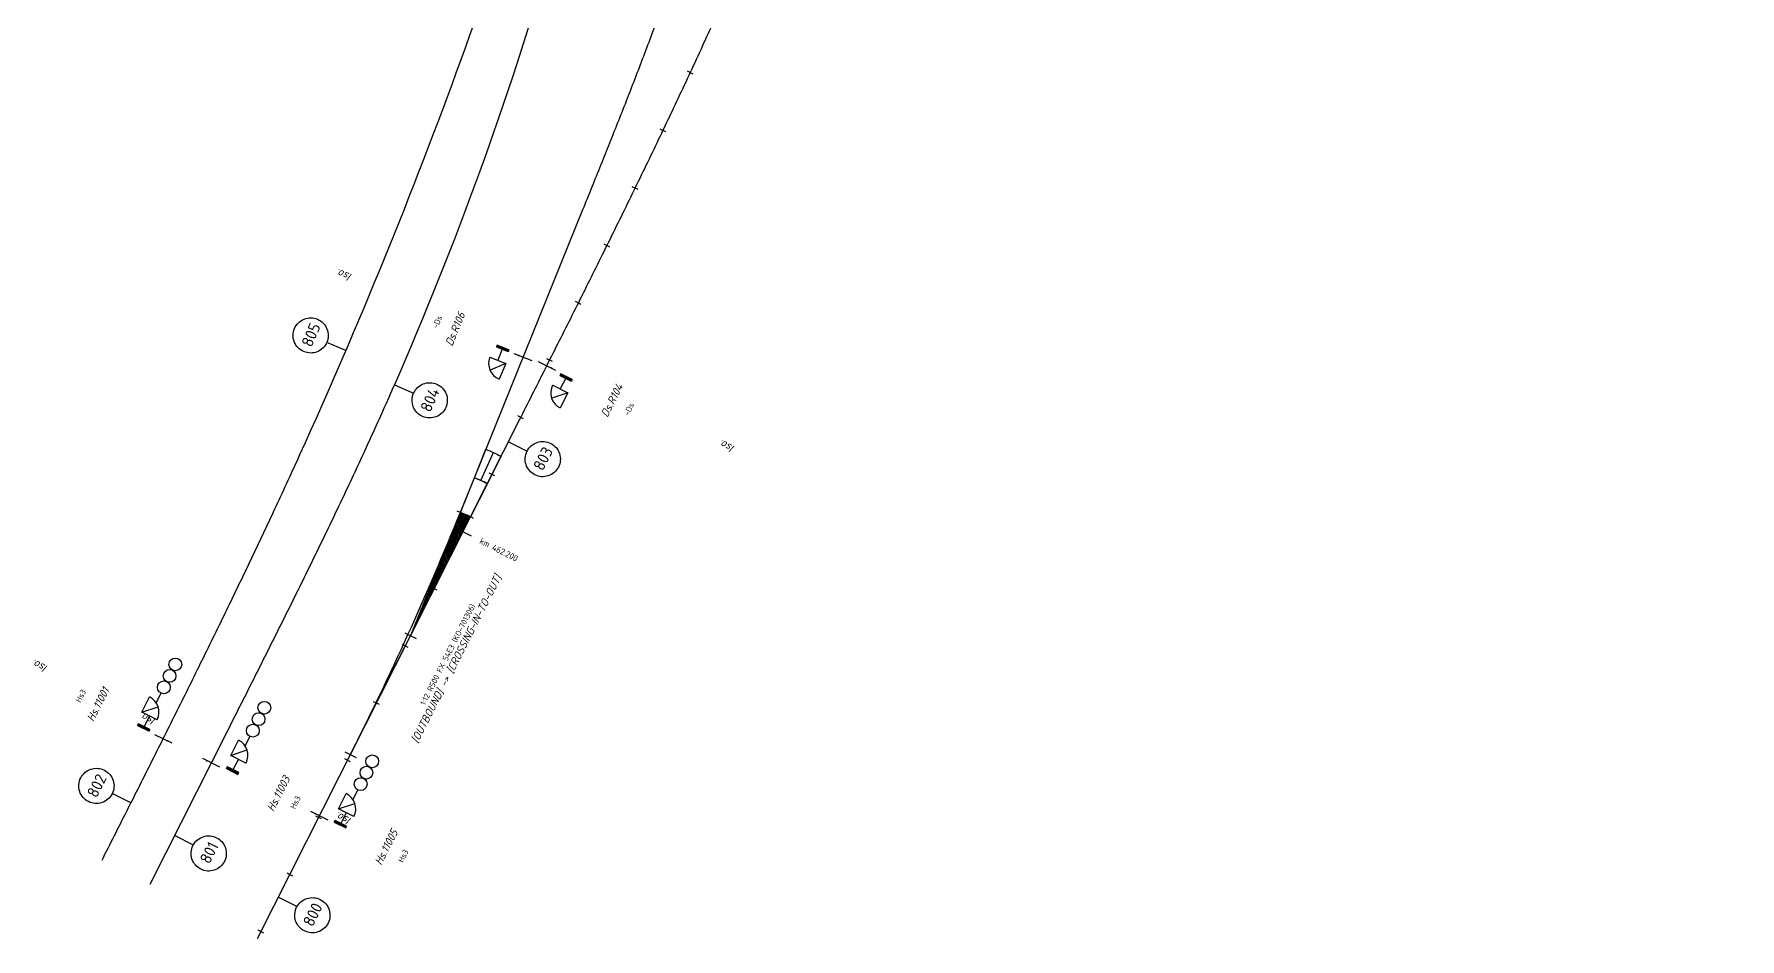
# Model space of a CAD drawing. Header units: metres. Extents: x 3897055 to 3898291, y -5462367 to -5461157.
# Drawn here: x 3897472.9 to 3897739.3, y -5462366.5 to -5462225.2 of the extents above; entities that cross this region are included whole.
import ezdxf
from ezdxf.enums import TextEntityAlignment as Align

# ---------------------------------------------------------------- set-up
doc = ezdxf.new("R2010")
doc.units = ezdxf.units.M
doc.layers.get('0').update_dxf_attribs({"color": 211})
for name, color, linetype in [('JBTFE__INNSETTINGSPUNKT', 62, 'Continuous'), ('JBTOB__INFO', 4, 'Continuous'), ('JBTOB__KO_SPV', 2, 'Continuous'), ('JBTOB__KO_SPV_KORTSVILLEPARTI_FRA_BK', 62, 'Continuous'), ('JBTOB__KO_SPV_LANGSVILLEPARTI_FRA_BK', 62, 'Continuous'), ('JBTOB__KO_SPV_SENTERLINJER', 62, 'Continuous'), ('JBTOB__NAVN', 2, 'Continuous'), ('JBTOB__SPV_TYPE', 2, 'Continuous'), ('JBTOB_KO_SPV', 2, 'Continuous'), ('JBTSI_SA_SKJ', 2, 'Continuous'), ('JBTSI_SA_SPF', 2, 'Continuous'), ('RC_SYMBOLFRAMES', 7, 'Continuous')]:
    doc.layers.add(name, color=color, linetype=linetype)
for name, color, linetype, true_color in [('JBTFE_ANNOTATIONS_MILEAGE', 2, 'Continuous', 0xffff00), ('JBTOB_KO_SPO', 2, 'Continuous', 0xffff00), ('JBTSI__INFO', 4, 'Continuous', 0x00ffff), ('JBTSI__NAVN', 2, 'Continuous', 0xffff00), ('JBTSI_SA_SIG', 2, 'Continuous', 0xffff00)]:
    doc.layers.add(name, color=color, linetype=linetype, true_color=true_color)
doc.styles.add('ISO', font='iso3098.shx')
doc.styles.add('RC-STANDARD', font='iso3098.shx')

# ---------------------------------------------------------------- blocks, each defined once
blk = doc.blocks.new('NO-BN-2D-JBTOB-CONNECTION-SWITCH-12.00-R500-H-54E3-FX-1')
at = {"color": 0, "linetype": 'ByBlock', "lineweight": -2, "transparency": 16777216}
for p, q in [((0, 1), (0, -1)), ((0, 0), (20.8, 0)), ((20.8, 1), (20.8, -1))]:
    blk.add_line(p, q, dxfattribs=at)
at = {"color": 0, "linetype": 'Continuous', "lineweight": -2, "transparency": 16777216}
for p, q in [((21, 0), (21.02, 0.02)), ((21.27, 0), (21.32, 0.04)), ((21.54, 0), (21.61, 0.07)), ((21.81, 0), (21.9, 0.09)), ((22.08, 0), (22.2, 0.12)), ((22.35, 0), (22.49, 0.14)), ((22.62, 0), (22.79, 0.17)), ((22.89, 0), (23.08, 0.19)), ((23.16, 0), (23.37, 0.21)), ((23.43, 0), (23.67, 0.24)), ((23.7, 0), (23.96, 0.26)), ((23.97, 0), (24.26, 0.29)), ((24.24, 0), (24.55, 0.31)), ((24.51, 0), (24.84, 0.34)), ((24.78, 0), (25.14, 0.36)), ((25.04, 0), (25.43, 0.39)), ((25.31, 0), (25.72, 0.41)), ((25.58, 0), (26.02, 0.44)), ((25.85, 0), (26.31, 0.46)), ((26.12, 0), (26.61, 0.48)), ((26.39, 0), (26.9, 0.51)), ((26.66, 0), (27.19, 0.53)), ((26.93, 0), (27.49, 0.56)), ((27.2, 0), (27.78, 0.58)), ((27.47, 0), (28.08, 0.61)), ((27.74, 0), (28.37, 0.63)), ((28.01, 0), (28.66, 0.66)), ((28.28, 0), (28.96, 0.68)), ((28.55, 0), (29.25, 0.7)), ((28.82, 0), (29.55, 0.73)), ((29.09, 0), (29.84, 0.75)), ((29.36, 0), (30.13, 0.78)), ((29.62, 0), (30.43, 0.8)), ((29.89, 0), (30.72, 0.83)), ((30.16, 0), (31.02, 0.85)), ((30.43, 0), (31.31, 0.88)), ((30.7, 0), (31.6, 0.9)), ((30.97, 0), (31.9, 0.92)), ((31.24, 0), (32.19, 0.95)), ((31.51, 0), (32.48, 0.97)), ((31.78, 0), (32.78, 1)), ((32.05, 0), (33.07, 1.02)), ((32.32, 0), (33.37, 1.05)), ((32.59, 0), (33.66, 1.07)), ((32.86, 0), (33.95, 1.1)), ((33.13, 0), (34.25, 1.12)), ((33.4, 0), (34.54, 1.15)), ((33.67, 0), (34.84, 1.17)), ((33.94, 0), (35.13, 1.19)), ((34.2, 0), (35.42, 1.22)), ((34.47, 0), (35.72, 1.24)), ((34.74, 0), (36.01, 1.27)), ((35.01, 0), (36.31, 1.29)), ((35.28, 0), (36.6, 1.32)), ((35.55, 0), (36.89, 1.34)), ((35.82, 0), (37.19, 1.37)), ((36.09, 0), (37.48, 1.39)), ((36.36, 0), (37.77, 1.41)), ((36.63, 0), (38.07, 1.44)), ((36.9, 0), (38.36, 1.46)), ((37.17, 0), (38.66, 1.49)), ((37.44, 0), (38.95, 1.51)), ((37.71, 0), (39.24, 1.54)), ((37.98, 0), (39.54, 1.56)), ((38.25, 0), (39.83, 1.59)), ((38.52, 0), (40.13, 1.61)), ((38.78, 0), (40.42, 1.64)), ((39.05, 0), (40.71, 1.66)), ((39.32, 0), (41.01, 1.68)), ((39.59, 0), (41.3, 1.71)), ((39.86, 0), (41.53, 1.66)), ((40.13, 0), (41.55, 1.41)), ((40.4, 0), (41.56, 1.16)), ((40.67, 0), (41.57, 0.9)), ((40.94, 0), (41.58, 0.64)), ((41.21, 0), (41.59, 0.38)), ((41.48, 0), (41.59, 0.11))]:
    blk.add_line(p, q, dxfattribs=at)
at = {"color": 0, "linetype": 'ByBlock', "lineweight": -2, "transparency": 16777216, "flags": 128}
for points in [[(20.8, 0), (41.59, 0, 0.020788), (41.52, 1.73)], [(41.59, 0, 0.020788), (41.52, 1.73), (41.52, 1.73, -0.020788), (41.59, 0)]]:
    blk.add_lwpolyline(points, format="xyb", close=True, dxfattribs=at)
at = {"color": 0, "linetype": 'ByBlock', "lineweight": -2, "transparency": 16777216}
for start, end in [(0, 6.2636), (358.5, 0)]:
    blk.add_arc((20.8, 0), 20.8, start, end, dxfattribs=at)
at = {"layer": 'JBTOB__KO_SPV_KORTSVILLEPARTI_FRA_BK', "linetype": 'ByBlock', "lineweight": -2, "transparency": 16777216}
blk.add_line((47.41, 1.11), (52.18, 1.31), dxfattribs=at)
at = {"layer": 'JBTOB__KO_SPV_KORTSVILLEPARTI_FRA_BK', "linetype": 'ByBlock', "lineweight": -2, "transparency": 16777216, "flags": 128}
blk.add_lwpolyline([(47.43, 0, 0.020788), (47.34, 2.21), (52.1, 2.61, -0.020788), (52.2, 0)], format="xyb", close=True, dxfattribs=at)
at = {"layer": 'JBTOB__KO_SPV_LANGSVILLEPARTI_FRA_BK', "linetype": 'ByBlock', "lineweight": -2, "transparency": 16777216, "flags": 128}
blk.add_lwpolyline([(41.59, 0, 0.020788), (41.52, 1.73), (47.34, 2.21, -0.020788), (47.43, 0)], format="xyb", close=True, dxfattribs=at)
at = {"layer": 'JBTOB__KO_SPV_SENTERLINJER', "linetype": 'ByBlock', "lineweight": -2, "transparency": 16777216, "flags": 128}
blk.add_lwpolyline([(0, 0, 0.020788), (41.52, 1.73), (41.52, 1.73)], format="xyb", dxfattribs=at)
blk.add_lwpolyline([(0, 0), (41.59, 0)], dxfattribs=at)
blk = doc.blocks.new('*Z7')
at = {"layer": 'JBTOB__KO_SPV', "color": 0, "linetype": 'ByBlock', "lineweight": -2, "transparency": 16777216}
blk.add_blockref('NO-BN-2D-JBTOB-CONNECTION-SWITCH-12.00-R500-H-54E3-FX-1', (0, 0), dxfattribs=at)
at = {"layer": 'JBTOB__INFO', "color": 0, "linetype": 'ByBlock', "lineweight": -2, "transparency": 16777216, "style": 'ISO'}
blk.add_attdef('OBJEKTINFO', text='', height=0.9, dxfattribs=at).set_placement((20.797, -11), align=Align.MIDDLE_CENTER)
at = {"layer": 'JBTOB__NAVN', "color": 0, "linetype": 'ByBlock', "lineweight": -2, "transparency": 16777216, "style": 'ISO', "oblique": 15}
blk.add_attdef('OBJEKTNAVN', text='', height=1.25, dxfattribs=at).set_placement((20.797, -8), align=Align.MIDDLE_CENTER)
at = {"layer": 'JBTOB__SPV_TYPE', "color": 0, "linetype": 'ByBlock', "lineweight": -2, "transparency": 16777216, "style": 'ISO'}
blk.add_attdef('BETEGNELSE', text='', height=0.9, dxfattribs=at).set_placement((20.797, -6.5), align=Align.MIDDLE_CENTER)
blk = doc.blocks.new('NO-BN-2D-JBTSI-TOGDETEKSJON-EN-STREK-ISOLERT-SKJOET')
at = {"color": 0, "linetype": 'ByBlock', "lineweight": -2, "transparency": 16777216}
blk.add_line((0, -2.25), (0, 0.75), dxfattribs=at)
blk = doc.blocks.new('NO-BN-2D-INSERTION-POINT')
at = {"layer": 'JBTFE__INNSETTINGSPUNKT', "linetype": 'ByBlock', "lineweight": -2, "transparency": 16777216}
for p, q in [((-0.05, 0), (0.05, 0)), ((0, -0.05), (0, 0.05))]:
    blk.add_line(p, q, dxfattribs=at)
blk.add_circle((0, 0), 0.05, dxfattribs=at)
blk = doc.blocks.new('*Z14')
at = {"color": 0, "linetype": 'ByBlock', "lineweight": -2, "transparency": 16777216}
for name in ['NO-BN-2D-INSERTION-POINT', 'NO-BN-2D-JBTSI-TOGDETEKSJON-EN-STREK-ISOLERT-SKJOET']:
    blk.add_blockref(name, (0, 0), dxfattribs=at)
at = {"layer": 'JBTSI__INFO', "color": 0, "linetype": 'ByBlock', "lineweight": -2, "transparency": 16777216, "style": 'ISO'}
blk.add_attdef('OBJEKTINFO', text='', height=0.9, rotation=270, dxfattribs=at).set_placement((-1.4, 30), align=Align.MIDDLE_CENTER)
at = {"layer": 'JBTSI__NAVN', "color": 0, "linetype": 'ByBlock', "lineweight": -2, "transparency": 16777216, "style": 'ISO', "oblique": 15}
blk.add_attdef('OBJEKTNAVN', text='', height=1.25, rotation=270, dxfattribs=at).set_placement((1.4, 30), align=Align.MIDDLE_CENTER)
blk = doc.blocks.new('*Z15')
at = {"color": 0, "linetype": 'ByBlock', "lineweight": -2, "transparency": 16777216}
for name in ['NO-BN-2D-INSERTION-POINT', 'NO-BN-2D-JBTSI-TOGDETEKSJON-EN-STREK-ISOLERT-SKJOET']:
    blk.add_blockref(name, (0, 0), dxfattribs=at)
at = {"layer": 'JBTSI__INFO', "color": 0, "linetype": 'ByBlock', "lineweight": -2, "transparency": 16777216, "style": 'ISO'}
blk.add_attdef('OBJEKTINFO', text='', height=0.9, rotation=270, dxfattribs=at).set_placement((-1.4, 30), align=Align.MIDDLE_CENTER)
at = {"layer": 'JBTSI__NAVN', "color": 0, "linetype": 'ByBlock', "lineweight": -2, "transparency": 16777216, "style": 'ISO', "oblique": 15}
blk.add_attdef('OBJEKTNAVN', text='', height=1.25, rotation=270, dxfattribs=at).set_placement((1.4, 30), align=Align.MIDDLE_CENTER)
blk = doc.blocks.new('*Z16')
at = {"color": 0, "linetype": 'ByBlock', "lineweight": -2, "transparency": 16777216}
blk.add_blockref('NO-BN-2D-INSERTION-POINT', (0, 0), dxfattribs=at)
at = {"color": 0, "linetype": 'ByBlock', "lineweight": -2, "transparency": 16777216, "rotation": 180.000001813621}
blk.add_blockref('NO-BN-2D-JBTSI-TOGDETEKSJON-EN-STREK-ISOLERT-SKJOET', (0, 0), dxfattribs=at)
at = {"layer": 'JBTSI__INFO', "color": 0, "linetype": 'ByBlock', "lineweight": -2, "transparency": 16777216, "style": 'ISO'}
blk.add_attdef('OBJEKTINFO', text='', height=0.9, rotation=270, dxfattribs=at).set_placement((-1.4, -30), align=Align.MIDDLE_CENTER)
at = {"layer": 'JBTSI__NAVN', "color": 0, "linetype": 'ByBlock', "lineweight": -2, "transparency": 16777216, "style": 'ISO', "oblique": 15}
blk.add_attdef('OBJEKTNAVN', text='', height=1.25, rotation=270, dxfattribs=at).set_placement((1.4, -30), align=Align.MIDDLE_CENTER)
blk = doc.blocks.new('*Z17')
at = {"color": 0, "linetype": 'ByBlock', "lineweight": -2, "transparency": 16777216}
blk.add_blockref('NO-BN-2D-INSERTION-POINT', (0, 0), dxfattribs=at)
at = {"color": 0, "linetype": 'ByBlock', "lineweight": -2, "transparency": 16777216, "rotation": 180.000004555211}
blk.add_blockref('NO-BN-2D-JBTSI-TOGDETEKSJON-EN-STREK-ISOLERT-SKJOET', (0, 0), dxfattribs=at)
at = {"layer": 'JBTSI__INFO', "color": 0, "linetype": 'ByBlock', "lineweight": -2, "transparency": 16777216, "style": 'ISO'}
blk.add_attdef('OBJEKTINFO', text='', height=0.9, rotation=270, dxfattribs=at).set_placement((-1.4, -30), align=Align.MIDDLE_CENTER)
at = {"layer": 'JBTSI__NAVN', "color": 0, "linetype": 'ByBlock', "lineweight": -2, "transparency": 16777216, "style": 'ISO', "oblique": 15}
blk.add_attdef('OBJEKTNAVN', text='', height=1.25, rotation=270, dxfattribs=at).set_placement((1.4, -30), align=Align.MIDDLE_CENTER)
blk = doc.blocks.new('*Z18')
at = {"color": 0, "linetype": 'ByBlock', "lineweight": -2, "transparency": 16777216}
for name in ['NO-BN-2D-INSERTION-POINT', 'NO-BN-2D-JBTSI-TOGDETEKSJON-EN-STREK-ISOLERT-SKJOET']:
    blk.add_blockref(name, (0, 0), dxfattribs=at)
at = {"layer": 'JBTSI__INFO', "color": 0, "linetype": 'ByBlock', "lineweight": -2, "transparency": 16777216, "style": 'ISO'}
blk.add_attdef('OBJEKTINFO', text='', height=0.9, rotation=270, dxfattribs=at).set_placement((-1.4, 30), align=Align.MIDDLE_CENTER)
at = {"layer": 'JBTSI__NAVN', "color": 0, "linetype": 'ByBlock', "lineweight": -2, "transparency": 16777216, "style": 'ISO', "oblique": 15}
blk.add_attdef('OBJEKTNAVN', text='', height=1.25, rotation=270, dxfattribs=at).set_placement((1.4, 30), align=Align.MIDDLE_CENTER)
blk = doc.blocks.new('NO-BN-2D-JBTFE-SECTION-SYMBOL')
at = {"color": 0, "linetype": 'ByBlock', "lineweight": -2, "transparency": 16777216, "style": 'ISO'}
blk.add_attdef('X_001', (-0.63, -0.9), '', height=1.8, dxfattribs=at)
blk = doc.blocks.new('*Z34')
at = {"layer": 'RC_SYMBOLFRAMES', "color": 0, "linetype": 'Continuous', "transparency": 16777216}
blk.add_lwpolyline([(-0.09, 2.75, -0.414214), (2.66, 0), (2.66, 0, -0.414214), (-0.09, -2.75, -0.414214), (-2.84, 0), (-2.84, 0, -0.414214), (-0.09, 2.75)], format="xyb", close=True, dxfattribs=at)
blk.add_lwpolyline([(0, -6), (-0.05, -2.75)], dxfattribs=at)
at = {"color": 0, "linetype": 'ByBlock', "lineweight": -2, "transparency": 16777216}
ref = blk.add_blockref('NO-BN-2D-JBTFE-SECTION-SYMBOL', (0, 0), dxfattribs=dict(at, rotation=0.01651062157148894))
ref.add_attrib('X_001', '802', (-1.86, -0.93), dxfattribs={"color": 0, "linetype": 'ByBlock', "lineweight": -2, "transparency": 16777216, "height": 1.8, "rotation": 0.0165, "style": 'ISO'})
at = {"layer": 'JBTSI__INFO', "color": 0, "linetype": 'ByBlock', "lineweight": -2, "transparency": 16777216, "style": 'ISO'}
blk.add_attdef('OBJEKTINFO', text='', height=0.9, rotation=270, dxfattribs=at).set_placement((-1.4, 30), align=Align.MIDDLE_CENTER)
at = {"layer": 'JBTSI__NAVN', "color": 0, "linetype": 'ByBlock', "lineweight": -2, "transparency": 16777216, "style": 'ISO', "oblique": 15}
blk.add_attdef('OBJEKTNAVN', text='', height=1.25, rotation=270, dxfattribs=at).set_placement((1.4, 30), align=Align.MIDDLE_CENTER)
blk = doc.blocks.new('*Z35')
at = {"layer": 'RC_SYMBOLFRAMES', "color": 0, "linetype": 'Continuous', "transparency": 16777216}
blk.add_lwpolyline([(0, 6), (0, 2.75)], dxfattribs=at)
blk.add_lwpolyline([(-0.1, 2.75, -0.414214), (2.65, 0), (2.65, 0, -0.414214), (-0.1, -2.75, -0.414214), (-2.85, 0), (-2.85, 0, -0.414214), (-0.1, 2.75)], format="xyb", close=True, dxfattribs=at)
at = {"color": 0, "linetype": 'ByBlock', "lineweight": -2, "transparency": 16777216}
ref = blk.add_blockref('NO-BN-2D-JBTFE-SECTION-SYMBOL', (0, 0), dxfattribs=at)
ref.add_attrib('X_001', '801', (-1.63, -0.9), dxfattribs={"color": 0, "linetype": 'ByBlock', "lineweight": -2, "transparency": 16777216, "height": 1.8, "rotation": 0, "style": 'ISO'})
at = {"layer": 'JBTSI__INFO', "color": 0, "linetype": 'ByBlock', "lineweight": -2, "transparency": 16777216, "style": 'ISO'}
blk.add_attdef('OBJEKTINFO', text='', height=0.9, rotation=270, dxfattribs=at).set_placement((-1.4, -30), align=Align.MIDDLE_CENTER)
at = {"layer": 'JBTSI__NAVN', "color": 0, "linetype": 'ByBlock', "lineweight": -2, "transparency": 16777216, "style": 'ISO', "oblique": 15}
blk.add_attdef('OBJEKTNAVN', text='', height=1.25, rotation=270, dxfattribs=at).set_placement((1.4, -30), align=Align.MIDDLE_CENTER)
blk = doc.blocks.new('*Z36')
at = {"layer": 'RC_SYMBOLFRAMES', "color": 0, "linetype": 'Continuous', "transparency": 16777216}
blk.add_lwpolyline([(0, 6), (0, 2.75)], dxfattribs=at)
blk.add_lwpolyline([(-0.12, 2.75, -0.414214), (2.63, 0), (2.63, 0, -0.414214), (-0.12, -2.75, -0.414214), (-2.87, 0), (-2.87, 0, -0.414214), (-0.12, 2.75)], format="xyb", close=True, dxfattribs=at)
at = {"color": 0, "linetype": 'ByBlock', "lineweight": -2, "transparency": 16777216}
ref = blk.add_blockref('NO-BN-2D-JBTFE-SECTION-SYMBOL', (0, 0), dxfattribs=at)
ref.add_attrib('X_001', '800', (-1.83, -0.9), dxfattribs={"color": 0, "linetype": 'ByBlock', "lineweight": -2, "transparency": 16777216, "height": 1.8, "rotation": 0, "style": 'ISO'})
at = {"layer": 'JBTSI__INFO', "color": 0, "linetype": 'ByBlock', "lineweight": -2, "transparency": 16777216, "style": 'ISO'}
blk.add_attdef('OBJEKTINFO', text='', height=0.9, rotation=270, dxfattribs=at).set_placement((-1.4, -30), align=Align.MIDDLE_CENTER)
at = {"layer": 'JBTSI__NAVN', "color": 0, "linetype": 'ByBlock', "lineweight": -2, "transparency": 16777216, "style": 'ISO', "oblique": 15}
blk.add_attdef('OBJEKTNAVN', text='', height=1.25, rotation=270, dxfattribs=at).set_placement((1.4, -30), align=Align.MIDDLE_CENTER)
blk = doc.blocks.new('*Z37')
at = {"layer": 'RC_SYMBOLFRAMES', "color": 0, "linetype": 'Continuous', "transparency": 16777216}
blk.add_lwpolyline([(-0.02, 2.75, -0.414214), (2.74, 0.01), (2.74, 0.01, -0.414214), (-0.01, -2.75, -0.414214), (-2.76, -0.01), (-2.76, -0.01, -0.414214), (-0.02, 2.75)], format="xyb", close=True, dxfattribs=at)
blk.add_lwpolyline([(0.02, -6), (0, -2.75)], dxfattribs=at)
at = {"color": 0, "linetype": 'ByBlock', "lineweight": -2, "transparency": 16777216}
ref = blk.add_blockref('NO-BN-2D-JBTFE-SECTION-SYMBOL', (0, 0), dxfattribs=dict(at, rotation=0.1866811887078129))
ref.add_attrib('X_001', '805', (-1.76, -0.91), dxfattribs={"color": 0, "linetype": 'ByBlock', "lineweight": -2, "transparency": 16777216, "height": 1.8, "rotation": 0.1867, "style": 'ISO'})
at = {"layer": 'JBTSI__INFO', "color": 0, "linetype": 'ByBlock', "lineweight": -2, "transparency": 16777216, "style": 'ISO'}
blk.add_attdef('OBJEKTINFO', text='', height=0.9, rotation=270, dxfattribs=at).set_placement((-1.4, 30), align=Align.MIDDLE_CENTER)
at = {"layer": 'JBTSI__NAVN', "color": 0, "linetype": 'ByBlock', "lineweight": -2, "transparency": 16777216, "style": 'ISO', "oblique": 15}
blk.add_attdef('OBJEKTNAVN', text='', height=1.25, rotation=270, dxfattribs=at).set_placement((1.4, 30), align=Align.MIDDLE_CENTER)
blk = doc.blocks.new('*Z38')
at = {"layer": 'RC_SYMBOLFRAMES', "color": 0, "linetype": 'Continuous', "transparency": 16777216}
blk.add_lwpolyline([(-0.01, 6), (-0.02, 2.75)], dxfattribs=at)
blk.add_lwpolyline([(-0.03, 2.75, -0.414214), (2.72, 0), (2.72, 0, -0.414214), (-0.02, -2.75, -0.414214), (-2.78, 0), (-2.78, 0, -0.414214), (-0.03, 2.75)], format="xyb", close=True, dxfattribs=at)
at = {"color": 0, "linetype": 'ByBlock', "lineweight": -2, "transparency": 16777216}
ref = blk.add_blockref('NO-BN-2D-JBTFE-SECTION-SYMBOL', (0, 0), dxfattribs=dict(at, rotation=0.1021214841716282))
ref.add_attrib('X_001', '804', (-1.82, -0.9), dxfattribs={"color": 0, "linetype": 'ByBlock', "lineweight": -2, "transparency": 16777216, "height": 1.8, "rotation": 0.1021, "style": 'ISO'})
at = {"layer": 'JBTSI__INFO', "color": 0, "linetype": 'ByBlock', "lineweight": -2, "transparency": 16777216, "style": 'ISO'}
blk.add_attdef('OBJEKTINFO', text='', height=0.9, rotation=270, dxfattribs=at).set_placement((-1.4, -30), align=Align.MIDDLE_CENTER)
at = {"layer": 'JBTSI__NAVN', "color": 0, "linetype": 'ByBlock', "lineweight": -2, "transparency": 16777216, "style": 'ISO', "oblique": 15}
blk.add_attdef('OBJEKTNAVN', text='', height=1.25, rotation=270, dxfattribs=at).set_placement((1.4, -30), align=Align.MIDDLE_CENTER)
blk = doc.blocks.new('*Z40')
at = {"layer": 'RC_SYMBOLFRAMES', "color": 0, "linetype": 'Continuous', "transparency": 16777216}
blk.add_lwpolyline([(0, 6), (-0.01, 2.75)], dxfattribs=at)
blk.add_lwpolyline([(-0.01, 2.75, -0.414214), (2.74, 0), (2.74, 0, -0.414214), (-0.01, -2.75, -0.414214), (-2.76, 0), (-2.76, 0, -0.414214), (-0.01, 2.75)], format="xyb", close=True, dxfattribs=at)
at = {"color": 0, "linetype": 'ByBlock', "lineweight": -2, "transparency": 16777216}
ref = blk.add_blockref('NO-BN-2D-JBTFE-SECTION-SYMBOL', (0, 0), dxfattribs=at)
ref.add_attrib('X_001', '803', (-1.76, -0.9), dxfattribs={"color": 0, "linetype": 'ByBlock', "lineweight": -2, "transparency": 16777216, "height": 1.8, "rotation": 0, "style": 'ISO'})
at = {"layer": 'JBTSI__INFO', "color": 0, "linetype": 'ByBlock', "lineweight": -2, "transparency": 16777216, "style": 'ISO'}
blk.add_attdef('OBJEKTINFO', text='', height=0.9, rotation=270, dxfattribs=at).set_placement((-1.4, -30), align=Align.MIDDLE_CENTER)
at = {"layer": 'JBTSI__NAVN', "color": 0, "linetype": 'ByBlock', "lineweight": -2, "transparency": 16777216, "style": 'ISO', "oblique": 15}
blk.add_attdef('OBJEKTNAVN', text='', height=1.25, rotation=270, dxfattribs=at).set_placement((1.4, -30), align=Align.MIDDLE_CENTER)
blk = doc.blocks.new('*Z58', base_point=(304770.23, 6702976.87))
at = {"color": 0}
for p, q in [((305267.17, 6703344.3), (305267.6, 6703343.39)), ((305258.12, 6703340.06), (305258.54, 6703339.15)), ((305249.06, 6703335.82), (305249.49, 6703334.91)), ((305240.01, 6703331.58), (305240.43, 6703330.67)), ((305230.95, 6703327.34), (305231.37, 6703326.43)), ((305221.89, 6703323.1), (305222.32, 6703322.19)), ((305212.84, 6703318.86), (305213.26, 6703317.95)), ((305203.36, 6703315.52), (305204.63, 6703312.81)), ((305194.72, 6703310.38), (305195.15, 6703309.47)), ((305185.67, 6703306.14), (305186.09, 6703305.23)), ((305176.61, 6703301.89), (305177.04, 6703300.99)), ((305167.56, 6703297.63), (305167.99, 6703296.73)), ((305158.53, 6703293.34), (305158.96, 6703292.44)), ((305149.52, 6703289), (305149.95, 6703288.1)), ((305140.54, 6703284.59), (305140.98, 6703283.7)), ((305131.59, 6703280.11), (305132.05, 6703279.21))]:
    blk.add_line(p, q, dxfattribs=at)
at = {"color": 0, "insert": (305202.72, 6703316.88), "char_height": 1, "attachment_point": 4, "rotation": 115.0897, "style": 'RC-STANDARD'}
blk.add_mtext('km 462.200', dxfattribs=at)
blk = doc.blocks.new('NO-BN-2D-JBTSI-SIGNAL-20-HS3-DS')
at = {"color": 0, "linetype": 'ByBlock', "lineweight": -2, "transparency": 16777216}
for p, q in [((0, 6), (0, 4.31)), ((-1.33, 2), (-1.33, 4.67)), ((-1.33, 2), (0.55, 3.89)), ((1.33, 2), (-1.33, 2)), ((0, 2), (0, 0))]:
    blk.add_line(p, q, dxfattribs=at)
at = {"color": 0, "linetype": 'Continuous', "lineweight": -2, "transparency": 16777216}
for p, q in [((-0.71, -0.15), (-1, 0.14)), ((-0.76, -0.15), (-1, 0.09)), ((-0.8, -0.15), (-1, 0.05)), ((-0.85, -0.15), (-1, 0)), ((-0.67, -0.15), (-0.97, 0.15)), ((-0.62, -0.15), (-0.92, 0.15)), ((-0.58, -0.15), (-0.88, 0.15)), ((-0.53, -0.15), (-0.83, 0.15)), ((-0.49, -0.15), (-0.79, 0.15)), ((-0.44, -0.15), (-0.74, 0.15)), ((-0.4, -0.15), (-0.7, 0.15)), ((-0.35, -0.15), (-0.65, 0.15)), ((-0.31, -0.15), (-0.61, 0.15)), ((-0.26, -0.15), (-0.56, 0.15)), ((-0.22, -0.15), (-0.52, 0.15)), ((-0.17, -0.15), (-0.47, 0.15)), ((-0.13, -0.15), (-0.43, 0.15)), ((-0.08, -0.15), (-0.38, 0.15)), ((-0.04, -0.15), (-0.34, 0.15)), ((0.01, -0.15), (-0.29, 0.15)), ((0.05, -0.15), (-0.25, 0.15)), ((0.1, -0.15), (-0.2, 0.15)), ((0.14, -0.15), (-0.16, 0.15)), ((0.18, -0.15), (-0.12, 0.15)), ((0.23, -0.15), (-0.07, 0.15)), ((0.27, -0.15), (-0.03, 0.15)), ((0.32, -0.15), (0.02, 0.15)), ((0.36, -0.15), (0.06, 0.15)), ((0.41, -0.15), (0.11, 0.15)), ((0.45, -0.15), (0.15, 0.15)), ((0.5, -0.15), (0.2, 0.15)), ((0.54, -0.15), (0.24, 0.15)), ((0.59, -0.15), (0.29, 0.15)), ((0.63, -0.15), (0.33, 0.15)), ((0.68, -0.15), (0.38, 0.15)), ((0.72, -0.15), (0.42, 0.15)), ((0.77, -0.15), (0.47, 0.15)), ((0.81, -0.15), (0.51, 0.15)), ((0.86, -0.15), (0.56, 0.15)), ((0.9, -0.15), (0.6, 0.15)), ((0.95, -0.15), (0.65, 0.15)), ((0.99, -0.15), (0.69, 0.15)), ((1, -0.11), (0.74, 0.15)), ((1, -0.07), (0.78, 0.15)), ((1, -0.02), (0.83, 0.15)), ((1, 0.02), (0.87, 0.15)), ((1, 0.07), (0.92, 0.15)), ((1, 0.11), (0.96, 0.15)), ((-0.89, -0.15), (-1, -0.04)), ((-0.94, -0.15), (-1, -0.09)), ((-0.98, -0.15), (-1, -0.13))]:
    blk.add_line(p, q, dxfattribs=at)
at = {"color": 0, "linetype": 'ByBlock', "lineweight": -2, "transparency": 16777216}
blk.add_lwpolyline([(1, -0.15), (1, 0.15), (-1, 0.15), (-1, -0.15)], close=True, dxfattribs=at)
for centre in [(0, 11), (0, 9), (0, 7)]:
    blk.add_circle(centre, 1, dxfattribs=at)
blk.add_arc((-1.33, 2), 2.67, 0, 90, dxfattribs=at)
blk = doc.blocks.new('*Z60')
at = {"color": 0, "linetype": 'ByBlock', "lineweight": -2, "transparency": 16777216, "rotation": 270.0000000003621}
blk.add_blockref('NO-BN-2D-JBTSI-SIGNAL-20-HS3-DS', (0, 0), dxfattribs=at)
at = {"color": 0, "linetype": 'ByBlock', "lineweight": -2, "transparency": 16777216}
blk.add_blockref('NO-BN-2D-INSERTION-POINT', (0, 0), dxfattribs=at)
at = {"layer": 'JBTSI__INFO', "color": 0, "linetype": 'ByBlock', "lineweight": -2, "transparency": 16777216, "style": 'ISO'}
blk.add_attdef('OBJEKTINFO', text='', height=0.9, dxfattribs=at).set_placement((0, -11), align=Align.MIDDLE_CENTER)
at = {"layer": 'JBTSI__NAVN', "color": 0, "linetype": 'ByBlock', "lineweight": -2, "transparency": 16777216, "style": 'ISO', "oblique": 15}
blk.add_attdef('OBJEKTNAVN', text='', height=1.25, dxfattribs=at).set_placement((0, -8), align=Align.MIDDLE_CENTER)
blk = doc.blocks.new('*Z61')
at = {"color": 0, "linetype": 'ByBlock', "lineweight": -2, "transparency": 16777216, "rotation": 270.0000017764012}
blk.add_blockref('NO-BN-2D-JBTSI-SIGNAL-20-HS3-DS', (0, 0), dxfattribs=at)
at = {"color": 0, "linetype": 'ByBlock', "lineweight": -2, "transparency": 16777216}
blk.add_blockref('NO-BN-2D-INSERTION-POINT', (0, 0), dxfattribs=at)
at = {"layer": 'JBTSI__INFO', "color": 0, "linetype": 'ByBlock', "lineweight": -2, "transparency": 16777216, "style": 'ISO'}
blk.add_attdef('OBJEKTINFO', text='', height=0.9, dxfattribs=at).set_placement((0, 11), align=Align.MIDDLE_CENTER)
at = {"layer": 'JBTSI__NAVN', "color": 0, "linetype": 'ByBlock', "lineweight": -2, "transparency": 16777216, "style": 'ISO', "oblique": 15}
blk.add_attdef('OBJEKTNAVN', text='', height=1.25, dxfattribs=at).set_placement((0, 8), align=Align.MIDDLE_CENTER)
blk = doc.blocks.new('*Z62')
at = {"color": 0, "linetype": 'ByBlock', "lineweight": -2, "transparency": 16777216, "rotation": 270.0000000004125}
blk.add_blockref('NO-BN-2D-JBTSI-SIGNAL-20-HS3-DS', (0, 0), dxfattribs=at)
at = {"color": 0, "linetype": 'ByBlock', "lineweight": -2, "transparency": 16777216}
blk.add_blockref('NO-BN-2D-INSERTION-POINT', (0, 0), dxfattribs=at)
at = {"layer": 'JBTSI__INFO', "color": 0, "linetype": 'ByBlock', "lineweight": -2, "transparency": 16777216, "style": 'ISO'}
blk.add_attdef('OBJEKTINFO', text='', height=0.9, dxfattribs=at).set_placement((0, -11), align=Align.MIDDLE_CENTER)
at = {"layer": 'JBTSI__NAVN', "color": 0, "linetype": 'ByBlock', "lineweight": -2, "transparency": 16777216, "style": 'ISO', "oblique": 15}
blk.add_attdef('OBJEKTNAVN', text='', height=1.25, dxfattribs=at).set_placement((0, -8), align=Align.MIDDLE_CENTER)
blk = doc.blocks.new('NO-BN-2D-JBTSI-SIGNAL-43-DS')
at = {"color": 0, "linetype": 'ByBlock', "lineweight": -2, "transparency": 16777216}
for p, q in [((-1.33, 2), (-1.33, 4.67)), ((-1.33, 2), (0.55, 3.89)), ((1.33, 2), (-1.33, 2)), ((0, 0), (0, 2))]:
    blk.add_line(p, q, dxfattribs=at)
at = {"color": 0, "linetype": 'Continuous', "lineweight": -2, "transparency": 16777216}
for p, q in [((-0.71, -0.15), (-1, 0.14)), ((-0.76, -0.15), (-1, 0.09)), ((-0.8, -0.15), (-1, 0.05)), ((-0.85, -0.15), (-1, 0)), ((-0.67, -0.15), (-0.97, 0.15)), ((-0.62, -0.15), (-0.92, 0.15)), ((-0.58, -0.15), (-0.88, 0.15)), ((-0.53, -0.15), (-0.83, 0.15)), ((-0.49, -0.15), (-0.79, 0.15)), ((-0.44, -0.15), (-0.74, 0.15)), ((-0.4, -0.15), (-0.7, 0.15)), ((-0.35, -0.15), (-0.65, 0.15)), ((-0.31, -0.15), (-0.61, 0.15)), ((-0.26, -0.15), (-0.56, 0.15)), ((-0.22, -0.15), (-0.52, 0.15)), ((-0.17, -0.15), (-0.47, 0.15)), ((-0.13, -0.15), (-0.43, 0.15)), ((-0.08, -0.15), (-0.38, 0.15)), ((-0.04, -0.15), (-0.34, 0.15)), ((0.01, -0.15), (-0.29, 0.15)), ((0.05, -0.15), (-0.25, 0.15)), ((0.1, -0.15), (-0.2, 0.15)), ((0.14, -0.15), (-0.16, 0.15)), ((0.18, -0.15), (-0.12, 0.15)), ((0.23, -0.15), (-0.07, 0.15)), ((0.27, -0.15), (-0.03, 0.15)), ((0.32, -0.15), (0.02, 0.15)), ((0.36, -0.15), (0.06, 0.15)), ((0.41, -0.15), (0.11, 0.15)), ((0.45, -0.15), (0.15, 0.15)), ((0.5, -0.15), (0.2, 0.15)), ((0.54, -0.15), (0.24, 0.15)), ((0.59, -0.15), (0.29, 0.15)), ((0.63, -0.15), (0.33, 0.15)), ((0.68, -0.15), (0.38, 0.15)), ((0.72, -0.15), (0.42, 0.15)), ((0.77, -0.15), (0.47, 0.15)), ((0.81, -0.15), (0.51, 0.15)), ((0.86, -0.15), (0.56, 0.15)), ((0.9, -0.15), (0.6, 0.15)), ((0.95, -0.15), (0.65, 0.15)), ((0.99, -0.15), (0.69, 0.15)), ((1, -0.11), (0.74, 0.15)), ((1, -0.07), (0.78, 0.15)), ((1, -0.02), (0.83, 0.15)), ((1, 0.02), (0.87, 0.15)), ((1, 0.07), (0.92, 0.15)), ((1, 0.11), (0.96, 0.15)), ((-0.89, -0.15), (-1, -0.04)), ((-0.94, -0.15), (-1, -0.09)), ((-0.98, -0.15), (-1, -0.13))]:
    blk.add_line(p, q, dxfattribs=at)
at = {"color": 0, "linetype": 'ByBlock', "lineweight": -2, "transparency": 16777216}
blk.add_lwpolyline([(1, -0.15), (1, 0.15), (-1, 0.15), (-1, -0.15)], close=True, dxfattribs=at)
blk.add_arc((-1.33, 2), 2.67, 0, 90, dxfattribs=at)
blk = doc.blocks.new('*Z88')
at = {"color": 0, "linetype": 'ByBlock', "lineweight": -2, "transparency": 16777216, "rotation": 89.99999999659123}
blk.add_blockref('NO-BN-2D-JBTSI-SIGNAL-43-DS', (0, 0), dxfattribs=at)
at = {"color": 0, "linetype": 'ByBlock', "lineweight": -2, "transparency": 16777216}
blk.add_blockref('NO-BN-2D-INSERTION-POINT', (0, 0), dxfattribs=at)
at = {"layer": 'JBTSI__INFO', "color": 0, "linetype": 'ByBlock', "lineweight": -2, "transparency": 16777216, "style": 'ISO'}
blk.add_attdef('OBJEKTINFO', text='', height=0.9, dxfattribs=at).set_placement((0, 11), align=Align.MIDDLE_CENTER)
at = {"layer": 'JBTSI__NAVN', "color": 0, "linetype": 'ByBlock', "lineweight": -2, "transparency": 16777216, "style": 'ISO', "oblique": 15}
blk.add_attdef('OBJEKTNAVN', text='', height=1.25, dxfattribs=at).set_placement((0, 8), align=Align.MIDDLE_CENTER)
blk = doc.blocks.new('*Z89')
at = {"color": 0, "linetype": 'ByBlock', "lineweight": -2, "transparency": 16777216, "rotation": 90.00000462104917}
blk.add_blockref('NO-BN-2D-JBTSI-SIGNAL-43-DS', (0, 0), dxfattribs=at)
at = {"color": 0, "linetype": 'ByBlock', "lineweight": -2, "transparency": 16777216}
blk.add_blockref('NO-BN-2D-INSERTION-POINT', (0, 0), dxfattribs=at)
at = {"layer": 'JBTSI__INFO', "color": 0, "linetype": 'ByBlock', "lineweight": -2, "transparency": 16777216, "style": 'ISO'}
blk.add_attdef('OBJEKTINFO', text='', height=0.9, dxfattribs=at).set_placement((0, -11), align=Align.MIDDLE_CENTER)
at = {"layer": 'JBTSI__NAVN', "color": 0, "linetype": 'ByBlock', "lineweight": -2, "transparency": 16777216, "style": 'ISO', "oblique": 15}
blk.add_attdef('OBJEKTNAVN', text='', height=1.25, dxfattribs=at).set_placement((0, -8), align=Align.MIDDLE_CENTER)

msp = doc.modelspace()

# ---------------------------------------------------------------- linework, layer by layer
at = {"layer": 'JBTOB_KO_SPO', "flags": 128}
for points in [[(3897483.52, -5462354.19), (3897483.72, -5462353.79, 0.000161), (3897487.66, -5462345.98, 0.000483), (3897491.6, -5462338.16, 0.000804), (3897495.51, -5462330.33, 0.001126), (3897499.39, -5462322.49, 0.001448), (3897503.23, -5462314.63, 0.001769), (3897507.02, -5462306.75, 0.002091), (3897510.75, -5462298.83, 0.002413), (3897514.41, -5462290.88, 0.039252), (3897559.86, -5462165.62, 0.002413), (3897562.14, -5462157.17, 0.002091), (3897564.36, -5462148.71, 0.001769), (3897566.5, -5462140.23, 0.001448), (3897568.6, -5462131.73, 0.001126), (3897570.64, -5462123.22, 0.000804), (3897572.66, -5462114.71, 0.000483), (3897574.65, -5462106.19, 0.000161), (3897576.64, -5462097.67), (3897795.18, -5461157.42)], [(3897507.8, -5462366.45), (3897548.7, -5462285.46, 0.000173), (3897552.7, -5462277.53, 0.000519), (3897556.7, -5462269.59, 0.000865), (3897560.67, -5462261.63, 0.00121), (3897564.61, -5462253.67, 0.001556), (3897568.5, -5462245.68, 0.001902), (3897572.34, -5462237.66, 0.002248), (3897576.12, -5462229.61, 0.002594), (3897579.81, -5462221.53, 0.002939), (3897583.42, -5462213.4, 0.034623), (3897616.58, -5462120.37, 0.002973), (3897618.99, -5462111.55, 0.002515), (3897621.31, -5462102.71, 0.002058), (3897623.54, -5462093.84, 0.001601), (3897625.71, -5462084.96, 0.001143), (3897627.83, -5462076.07, 0.000686), (3897629.92, -5462067.17, 0.000229), (3897631.99, -5462058.26), (3897839.01, -5461167.61)], [(3897491.02, -5462357.98), (3897503.15, -5462333.95, 0.000278), (3897507.01, -5462326.3, 0.000835), (3897510.85, -5462318.64, 0.001391), (3897514.66, -5462310.96, 0.001948), (3897518.42, -5462303.26, 0.002505), (3897522.11, -5462295.52, 0.003061), (3897525.71, -5462287.74, 0.003618), (3897529.21, -5462279.92, 0.032557), (3897553.61, -5462212.66, 0.003618), (3897555.95, -5462204.41, 0.003061), (3897558.17, -5462196.13, 0.002505), (3897560.3, -5462187.83, 0.001948), (3897562.35, -5462179.51, 0.001391), (3897564.35, -5462171.17, 0.000835), (3897566.31, -5462162.83, 0.000278), (3897568.26, -5462154.48), (3897659.58, -5461761.56, -0.000139)], [(3897522.3, -5462337.73, 0.020788), (3897539.48, -5462299.89), (3897558.61, -5462252.61, 0.000469), (3897561.42, -5462245.65, 0.001406), (3897564.2, -5462238.69, 0.002344), (3897566.93, -5462231.7, 0.003281), (3897569.58, -5462224.69, 0.044849), (3897593.02, -5462138.29, 0.003281), (3897594.28, -5462130.9, 0.002344), (3897595.45, -5462123.49, 0.001406), (3897596.57, -5462116.07, 0.000469), (3897597.66, -5462108.65), (3897626.47, -5461911.64, -0.020788), (3897634.19, -5461870.8)]]:
    msp.add_lwpolyline(points, format="xyb", dxfattribs=at)

# ---------------------------------------------------------------- block references
at = {"layer": 'JBTFE_ANNOTATIONS_MILEAGE', "rotation": 218.1160499203668}
msp.add_blockref('*Z58', (3897672.96, -5461769.8), dxfattribs=at)
at = {"layer": 'JBTOB_KO_SPV'}
ref = msp.add_blockref('*Z7', (3897522.3, -5462337.73, 8.65), dxfattribs=dict(at, rotation=63.20576472645609))
ref.add_attrib('OBJEKTNAVN', '[OUTBOUND] -> [CROSSING-IN-TO-OUT]', dxfattribs={"layer": 'JBTOB__NAVN', "color": 0, "linetype": 'ByBlock', "lineweight": -2, "transparency": 16777216, "height": 1.25, "rotation": 63.2058, "style": 'RC-STANDARD', "oblique": 15}).set_placement((3897538.82, -5462322.77, 8.65), align=Align.MIDDLE_CENTER)
ref.add_attrib('BETEGNELSE', '1:12 R500 FX 54E3 (KO-701306)', dxfattribs={"layer": 'JBTOB__SPV_TYPE', "color": 0, "linetype": 'ByBlock', "lineweight": -2, "transparency": 16777216, "height": 0.9, "rotation": 63.2058, "style": 'RC-STANDARD'}).set_placement((3897537.48, -5462322.1, 8.65), align=Align.MIDDLE_CENTER)
at = {"layer": 'JBTSI_SA_SIG'}
ref = msp.add_blockref('*Z88', (3897546.07, -5462274.28, 8.72), dxfattribs=dict(at, rotation=67.9693636610667))
ref.add_attrib('OBJEKTNAVN', 'Ds.R106', dxfattribs={"layer": 'JBTSI__NAVN', "color": 0, "linetype": 'ByBlock', "lineweight": -2, "transparency": 16777216, "height": 1.25, "rotation": 67.9694, "style": 'RC-STANDARD', "oblique": 15}).set_placement((3897538.65, -5462271.28, 8.72), align=Align.MIDDLE_CENTER)
ref.add_attrib('OBJEKTINFO', '-Ds', dxfattribs={"layer": 'JBTSI__INFO', "color": 0, "linetype": 'ByBlock', "lineweight": -2, "transparency": 16777216, "height": 0.9, "rotation": 67.9694, "style": 'RC-STANDARD'}).set_placement((3897535.87, -5462270.15, 8.72), align=Align.MIDDLE_CENTER)
ref = msp.add_blockref('*Z89', (3897555.97, -5462278.82, 8.72), dxfattribs=dict(at, rotation=63.24827038989675))
ref.add_attrib('OBJEKTNAVN', 'Ds.R104', dxfattribs={"layer": 'JBTSI__NAVN', "color": 0, "linetype": 'ByBlock', "lineweight": -2, "transparency": 16777216, "height": 1.25, "rotation": 63.2483, "style": 'RC-STANDARD', "oblique": 15}).set_placement((3897563.12, -5462282.42, 8.72), align=Align.MIDDLE_CENTER)
ref.add_attrib('OBJEKTINFO', '-Ds', dxfattribs={"layer": 'JBTSI__INFO', "color": 0, "linetype": 'ByBlock', "lineweight": -2, "transparency": 16777216, "height": 0.9, "rotation": 63.2483, "style": 'RC-STANDARD'}).set_placement((3897565.79, -5462283.77, 8.72), align=Align.MIDDLE_CENTER)
ref = msp.add_blockref('*Z61', (3897490.03, -5462333.48, 8.75), dxfattribs=dict(at, rotation=63.41754516609979))
ref.add_attrib('OBJEKTNAVN', 'Hs.11001', dxfattribs={"layer": 'JBTSI__NAVN', "color": 0, "linetype": 'ByBlock', "lineweight": -2, "transparency": 16777216, "height": 1.25, "rotation": 63.4175, "style": 'RC-STANDARD', "oblique": 15}).set_placement((3897482.87, -5462329.9, 8.75), align=Align.MIDDLE_CENTER)
ref.add_attrib('OBJEKTINFO', 'Hs3', dxfattribs={"layer": 'JBTSI__INFO', "color": 0, "linetype": 'ByBlock', "lineweight": -2, "transparency": 16777216, "height": 0.9, "rotation": 63.4175, "style": 'RC-STANDARD'}).set_placement((3897480.19, -5462328.56, 8.75), align=Align.MIDDLE_CENTER)
ref = msp.add_blockref('*Z62', (3897503.9, -5462340.23, 8.75), dxfattribs=dict(at, rotation=63.20577603744466))
ref.add_attrib('OBJEKTNAVN', 'Hs.11003', dxfattribs={"layer": 'JBTSI__NAVN', "color": 0, "linetype": 'ByBlock', "lineweight": -2, "transparency": 16777216, "height": 1.25, "rotation": 63.2058, "style": 'RC-STANDARD', "oblique": 15}).set_placement((3897511.04, -5462343.84, 8.75), align=Align.MIDDLE_CENTER)
ref.add_attrib('OBJEKTINFO', 'Hs3', dxfattribs={"layer": 'JBTSI__INFO', "color": 0, "linetype": 'ByBlock', "lineweight": -2, "transparency": 16777216, "height": 0.9, "rotation": 63.2058, "style": 'RC-STANDARD'}).set_placement((3897513.72, -5462345.19, 8.75), align=Align.MIDDLE_CENTER)
ref = msp.add_blockref('*Z60', (3897520.74, -5462348.59, 8.64), dxfattribs=dict(at, rotation=63.20576472645609))
ref.add_attrib('OBJEKTNAVN', 'Hs.11005', dxfattribs={"layer": 'JBTSI__NAVN', "color": 0, "linetype": 'ByBlock', "lineweight": -2, "transparency": 16777216, "height": 1.25, "rotation": 63.2058, "style": 'RC-STANDARD', "oblique": 15}).set_placement((3897527.88, -5462352.2, 8.64), align=Align.MIDDLE_CENTER)
ref.add_attrib('OBJEKTINFO', 'Hs3', dxfattribs={"layer": 'JBTSI__INFO', "color": 0, "linetype": 'ByBlock', "lineweight": -2, "transparency": 16777216, "height": 0.9, "rotation": 63.2058, "style": 'RC-STANDARD'}).set_placement((3897530.56, -5462353.55, 8.64), align=Align.MIDDLE_CENTER)
at = {"layer": 'JBTSI_SA_SKJ'}
ref = msp.add_blockref('*Z18', (3897548.58, -5462275.4, 8.72), dxfattribs=dict(at, rotation=67.96936366106662))
ref.add_attrib('OBJEKTNAVN', 'Iso.', dxfattribs={"layer": 'JBTOB__NAVN', "color": 0, "linetype": 'ByBlock', "lineweight": -2, "transparency": 16777216, "height": 1.25, "rotation": 157.9694, "style": 'RC-STANDARD', "oblique": 15}).set_placement((3897521.29, -5462262.85, 8.72), align=Align.MIDDLE_CENTER)
ref = msp.add_blockref('*Z17', (3897553.64, -5462277.34, 8.73), dxfattribs=dict(at, rotation=63.25082767270272))
ref.add_attrib('OBJEKTNAVN', 'Iso.', dxfattribs={"layer": 'JBTOB__NAVN', "color": 0, "linetype": 'ByBlock', "lineweight": -2, "transparency": 16777216, "height": 1.25, "rotation": 153.2508, "style": 'RC-STANDARD', "oblique": 15}).set_placement((3897581.06, -5462289.59, 8.73), align=Align.MIDDLE_CENTER)
ref = msp.add_blockref('*Z15', (3897499.91, -5462338.69, 8.75), dxfattribs=dict(at, rotation=63.20577603744463))
ref.add_attrib('OBJEKTNAVN', 'Iso.', dxfattribs={"layer": 'JBTOB__NAVN', "color": 0, "linetype": 'ByBlock', "lineweight": -2, "transparency": 16777216, "height": 1.25, "rotation": 153.2058, "style": 'RC-STANDARD', "oblique": 15}).set_placement((3897473.77, -5462323.92, 8.75), align=Align.MIDDLE_CENTER)
ref = msp.add_blockref('*Z14', (3897516.81, -5462346.94, 8.64), dxfattribs=dict(at, rotation=63.20576472645609))
ref.add_attrib('OBJEKTNAVN', 'Iso.', dxfattribs={"layer": 'JBTOB__NAVN', "color": 0, "linetype": 'ByBlock', "lineweight": -2, "transparency": 16777216, "height": 1.25, "rotation": 153.2058, "style": 'RC-STANDARD', "oblique": 15}).set_placement((3897490.66, -5462332.16, 8.64), align=Align.MIDDLE_CENTER)
ref = msp.add_blockref('*Z16', (3897493.73, -5462335.57, 8.78), dxfattribs=dict(at, rotation=63.41319907620641))
ref.add_attrib('OBJEKTNAVN', 'Iso.', dxfattribs={"layer": 'JBTOB__NAVN', "color": 0, "linetype": 'ByBlock', "lineweight": -2, "transparency": 16777216, "height": 1.25, "rotation": 153.4132, "style": 'RC-STANDARD', "oblique": 15}).set_placement((3897521.19, -5462347.75, 8.78), align=Align.MIDDLE_CENTER)
at = {"layer": 'JBTSI_SA_SPF'}
for name, p, rotation in [('*Z37', (3897516.09, -5462272.25, 8.95), 66.57663927023118), ('*Z38', (3897534.69, -5462282.37, 8.95), 66.22436020903955), ('*Z40', (3897552.34, -5462291.57, 8.71), 63.20576472645609), ('*Z34', (3897482.67, -5462342.54, 8.72), 63.23310077091681), ('*Z35', (3897500.21, -5462353.08, 8.71), 63.20577603744463), ('*Z36', (3897516.41, -5462362.71, 8.63), 63.20576472645609)]:
    msp.add_blockref(name, p, dxfattribs=dict(at, rotation=rotation))

doc.saveas('drawing.dxf')
